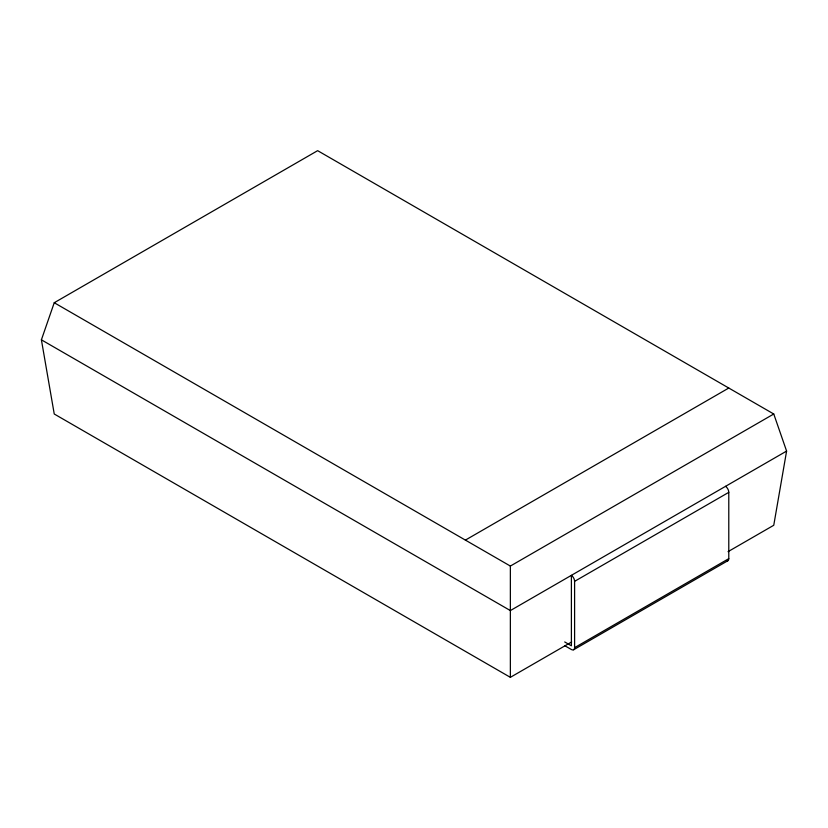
<?xml version="1.0" encoding="UTF-8"?>
<svg xmlns="http://www.w3.org/2000/svg" width="828" height="828" viewBox="0 0 828 828"><rect width="100%" height="100%" fill="white"/><g stroke="black" fill="none" stroke-linecap="round" stroke-linejoin="round"><path stroke-width="1.24" d="M571.672 641.938L510.358 677.335L54.244 414L41.4 339.822L54.244 302.727L317.641 150.665L773.756 414L786.6 451.084L773.756 525.273L728.06 551.645M465.398 540.104L728.785 388.032M54.244 302.727L510.358 566.062L773.756 414M786.6 451.084L510.358 610.578L41.4 339.822M564.965 645.809L571.392 649.514A4.544 2.619 60 0 0 574.601 647.662L574.601 581.349L728.785 492.339A5.123 2.96 60 0 0 725.566 486.326M574.601 647.662L728.785 558.652L728.785 492.339M573.659 649.742L727.843 560.732M564.706 641.948L571.392 645.809L571.392 575.336A5.123 2.96 60 0 1 574.601 581.349M510.358 566.062L510.358 677.335M728.785 558.652A4.544 2.619 60 0 1 727.181 560.939"/></g></svg>
